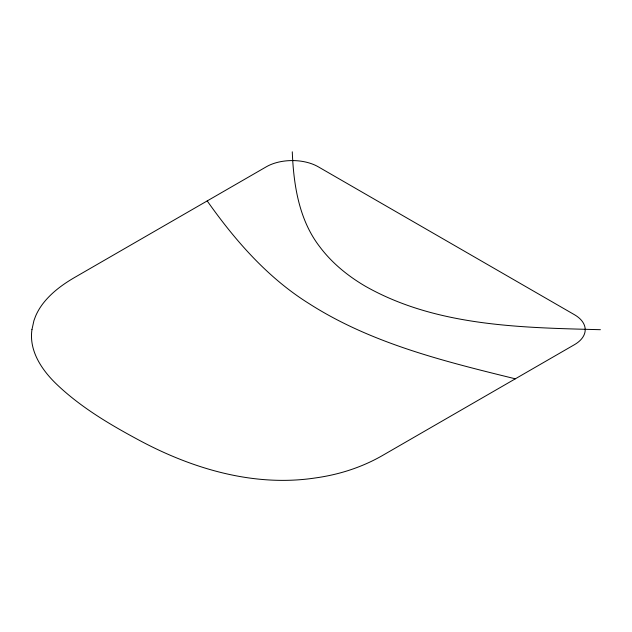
<?xml version="1.0" encoding="UTF-8"?>
<svg xmlns="http://www.w3.org/2000/svg" width="632" height="632" viewBox="0 0 632 632"><rect width="100%" height="100%" fill="white"/><g stroke="black" fill="none" stroke-linecap="round" stroke-linejoin="round"><path stroke-width="0.95" d="M600.4 329.699C521.171 327.629 436.285 326.483 365.336 286.225C347.932 276.034 331.934 263.038 319.8 246.828C298.952 219.944 293.588 184.852 292.276 151.806M515.325 378.813C444.336 361.338 371.316 343.516 309.016 303.581C267.628 277.772 235.072 240.437 207.201 200.921M31.956 329.58C28.803 350.942 42.004 370.241 56.706 384.319C81.022 407.553 110.316 424.743 139.791 440.567C193.195 469.11 254.609 487.185 315.487 477.934A132.049 76.235 0 0 0 337.148 473.716C353.004 469.702 368.353 463.643 382.534 455.482L574.464 344.669A36.68 21.18 0 0 0 574.464 314.72L318.212 166.777A36.68 21.18 0 0 0 266.341 166.777L74.41 277.59C62.552 284.495 51.239 292.821 42.826 303.787A132.049 76.235 0 0 0 35.526 316.3L33.923 320.637L31.956 329.58"/></g></svg>
